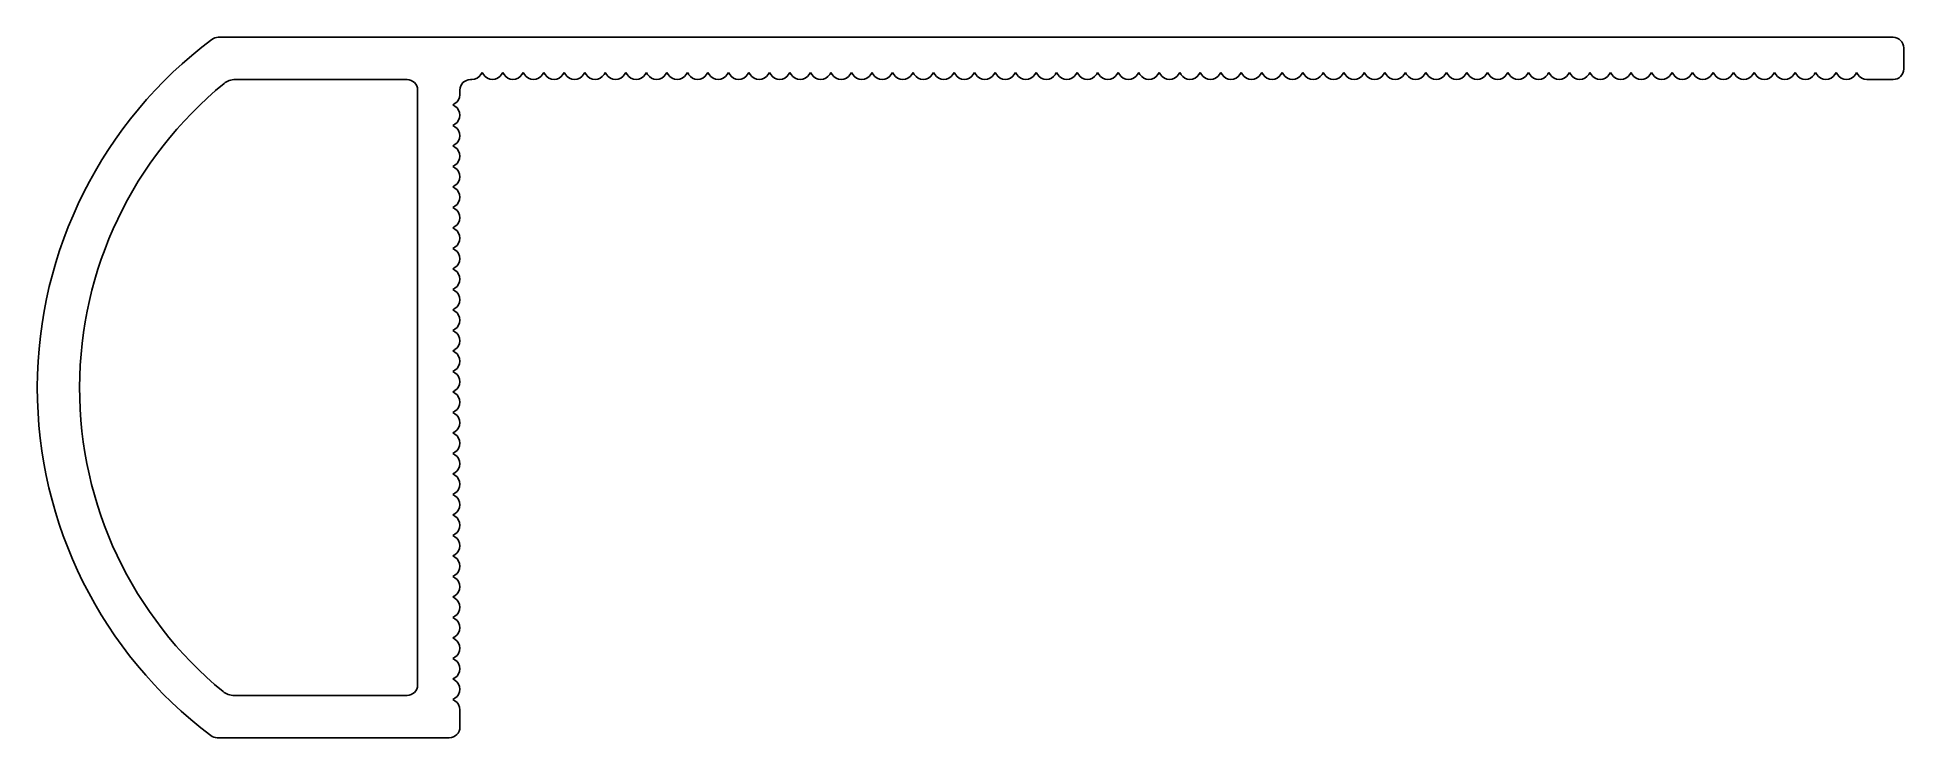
# Model space of a CAD drawing. Extents: x 1920.6 to 1973.6, y 1373.5 to 1393.4.
import ezdxf

# ---------------------------------------------------------------- set-up
doc = ezdxf.new("R2010")
doc.units = 0
doc.layers.get('0').update_dxf_attribs({"linetype": 'CONTINUOUS'})

msp = doc.modelspace()

# ---------------------------------------------------------------- linework, layer by layer
for p, q in [((1973.335, 1393.442), (1925.774, 1393.442)), ((1973.635, 1392.542), (1973.635, 1393.142)), ((1933.233, 1392.383), (1933.269, 1392.442)), ((1933.269, 1392.442), (1933.306, 1392.383)), ((1933.815, 1392.383), (1933.852, 1392.442)), ((1933.852, 1392.442), (1933.889, 1392.383)), ((1934.398, 1392.383), (1934.435, 1392.442)), ((1934.435, 1392.442), (1934.471, 1392.383)), ((1934.98, 1392.383), (1935.017, 1392.442)), ((1935.017, 1392.442), (1935.054, 1392.383)), ((1935.563, 1392.383), (1935.6, 1392.442)), ((1935.6, 1392.442), (1935.637, 1392.383)), ((1936.145, 1392.383), (1936.182, 1392.442)), ((1936.182, 1392.442), (1936.219, 1392.383)), ((1936.728, 1392.383), (1936.765, 1392.442)), ((1936.765, 1392.442), (1936.802, 1392.383)), ((1937.31, 1392.383), (1937.347, 1392.442)), ((1937.347, 1392.442), (1937.384, 1392.383)), ((1937.893, 1392.383), (1937.93, 1392.442)), ((1937.93, 1392.442), (1937.967, 1392.383)), ((1938.476, 1392.383), (1938.512, 1392.442)), ((1938.512, 1392.442), (1938.549, 1392.383)), ((1939.058, 1392.383), (1939.095, 1392.442)), ((1939.095, 1392.442), (1939.132, 1392.383)), ((1939.641, 1392.383), (1939.677, 1392.442)), ((1939.677, 1392.442), (1939.714, 1392.383)), ((1940.223, 1392.383), (1940.26, 1392.442)), ((1940.26, 1392.442), (1940.297, 1392.383)), ((1940.806, 1392.383), (1940.843, 1392.442)), ((1940.843, 1392.442), (1940.879, 1392.383)), ((1941.388, 1392.383), (1941.425, 1392.442)), ((1941.425, 1392.442), (1941.462, 1392.383)), ((1941.971, 1392.383), (1942.008, 1392.442)), ((1942.008, 1392.442), (1942.045, 1392.383)), ((1942.553, 1392.383), (1942.59, 1392.442)), ((1942.59, 1392.442), (1942.627, 1392.383)), ((1943.136, 1392.383), (1943.173, 1392.442)), ((1943.173, 1392.442), (1943.21, 1392.383)), ((1943.718, 1392.383), (1943.755, 1392.442)), ((1943.755, 1392.442), (1943.792, 1392.383)), ((1944.301, 1392.383), (1944.338, 1392.442)), ((1944.338, 1392.442), (1944.375, 1392.383)), ((1944.884, 1392.383), (1944.92, 1392.442)), ((1944.92, 1392.442), (1944.957, 1392.383)), ((1945.466, 1392.383), (1945.503, 1392.442)), ((1945.503, 1392.442), (1945.54, 1392.383)), ((1946.049, 1392.383), (1946.086, 1392.442)), ((1946.086, 1392.442), (1946.122, 1392.383)), ((1946.631, 1392.383), (1946.668, 1392.442)), ((1946.668, 1392.442), (1946.705, 1392.383)), ((1947.214, 1392.383), (1947.251, 1392.442)), ((1947.251, 1392.442), (1947.287, 1392.383)), ((1947.796, 1392.383), (1947.833, 1392.442)), ((1947.833, 1392.442), (1947.87, 1392.383)), ((1948.379, 1392.383), (1948.416, 1392.442)), ((1948.416, 1392.442), (1948.453, 1392.383)), ((1948.961, 1392.383), (1948.998, 1392.442)), ((1948.998, 1392.442), (1949.035, 1392.383)), ((1949.544, 1392.383), (1949.581, 1392.442)), ((1949.581, 1392.442), (1949.618, 1392.383)), ((1950.126, 1392.383), (1950.163, 1392.442)), ((1950.163, 1392.442), (1950.2, 1392.383)), ((1950.709, 1392.383), (1950.746, 1392.442)), ((1950.746, 1392.442), (1950.783, 1392.383)), ((1951.292, 1392.383), (1951.328, 1392.442)), ((1951.328, 1392.442), (1951.365, 1392.383)), ((1951.874, 1392.383), (1951.911, 1392.442)), ((1951.911, 1392.442), (1951.948, 1392.383)), ((1952.457, 1392.383), (1952.494, 1392.442)), ((1952.494, 1392.442), (1952.53, 1392.383)), ((1953.039, 1392.383), (1953.076, 1392.442)), ((1953.076, 1392.442), (1953.113, 1392.383)), ((1953.622, 1392.383), (1953.659, 1392.442)), ((1953.659, 1392.442), (1953.696, 1392.383)), ((1954.204, 1392.383), (1954.241, 1392.442)), ((1954.241, 1392.442), (1954.278, 1392.383)), ((1954.787, 1392.383), (1954.824, 1392.442)), ((1954.824, 1392.442), (1954.861, 1392.383)), ((1955.369, 1392.383), (1955.406, 1392.442)), ((1955.406, 1392.442), (1955.443, 1392.383)), ((1955.952, 1392.383), (1955.989, 1392.442)), ((1955.989, 1392.442), (1956.026, 1392.383)), ((1956.535, 1392.383), (1956.571, 1392.442)), ((1956.571, 1392.442), (1956.608, 1392.383)), ((1957.117, 1392.383), (1957.154, 1392.442)), ((1957.154, 1392.442), (1957.191, 1392.383)), ((1957.7, 1392.383), (1957.736, 1392.442)), ((1957.736, 1392.442), (1957.773, 1392.383)), ((1958.282, 1392.383), (1958.319, 1392.442)), ((1958.319, 1392.442), (1958.356, 1392.383)), ((1958.865, 1392.383), (1958.902, 1392.442)), ((1958.902, 1392.442), (1958.938, 1392.383)), ((1959.447, 1392.383), (1959.484, 1392.442)), ((1959.484, 1392.442), (1959.521, 1392.383)), ((1960.03, 1392.383), (1960.067, 1392.442)), ((1960.067, 1392.442), (1960.104, 1392.383)), ((1960.612, 1392.383), (1960.649, 1392.442)), ((1960.649, 1392.442), (1960.686, 1392.383)), ((1961.195, 1392.383), (1961.232, 1392.442)), ((1961.232, 1392.442), (1961.269, 1392.383)), ((1961.777, 1392.383), (1961.814, 1392.442)), ((1961.814, 1392.442), (1961.851, 1392.383)), ((1962.36, 1392.383), (1962.397, 1392.442)), ((1962.397, 1392.442), (1962.434, 1392.383)), ((1962.943, 1392.383), (1962.979, 1392.442)), ((1962.979, 1392.442), (1963.016, 1392.383)), ((1963.525, 1392.383), (1963.562, 1392.442)), ((1963.562, 1392.442), (1963.599, 1392.383)), ((1964.108, 1392.383), (1964.145, 1392.442)), ((1964.145, 1392.442), (1964.181, 1392.383)), ((1964.69, 1392.383), (1964.727, 1392.442)), ((1964.727, 1392.442), (1964.764, 1392.383)), ((1965.273, 1392.383), (1965.31, 1392.442)), ((1965.31, 1392.442), (1965.347, 1392.383)), ((1965.855, 1392.383), (1965.892, 1392.442)), ((1965.892, 1392.442), (1965.929, 1392.383)), ((1966.438, 1392.383), (1966.475, 1392.442)), ((1966.475, 1392.442), (1966.512, 1392.383)), ((1967.02, 1392.383), (1967.057, 1392.442)), ((1967.057, 1392.442), (1967.094, 1392.383)), ((1967.603, 1392.383), (1967.64, 1392.442)), ((1967.64, 1392.442), (1967.677, 1392.383)), ((1968.185, 1392.383), (1968.222, 1392.442)), ((1968.222, 1392.442), (1968.259, 1392.383)), ((1968.768, 1392.383), (1968.805, 1392.442)), ((1968.805, 1392.442), (1968.842, 1392.383)), ((1969.351, 1392.383), (1969.387, 1392.442)), ((1969.387, 1392.442), (1969.424, 1392.383)), ((1969.933, 1392.383), (1969.97, 1392.442)), ((1969.97, 1392.442), (1970.007, 1392.383)), ((1970.516, 1392.383), (1970.553, 1392.442)), ((1970.553, 1392.442), (1970.589, 1392.383)), ((1971.098, 1392.383), (1971.135, 1392.442)), ((1971.135, 1392.442), (1971.172, 1392.383)), ((1971.681, 1392.383), (1971.718, 1392.442)), ((1971.718, 1392.442), (1971.755, 1392.383)), ((1972.263, 1392.383), (1972.3, 1392.442)), ((1972.3, 1392.442), (1972.337, 1392.383)), ((1926.255, 1392.242), (1931.135, 1392.242)), ((1931.435, 1391.942), (1931.435, 1375.042)), ((1932.635, 1391.812), (1932.635, 1391.942)), ((1932.935, 1392.242), (1932.978, 1392.242)), ((1972.591, 1392.242), (1973.335, 1392.242)), ((1932.435, 1391.521), (1932.494, 1391.558)), ((1932.494, 1391.484), (1932.435, 1391.521)), ((1932.435, 1390.938), (1932.494, 1390.975)), ((1932.494, 1390.901), (1932.435, 1390.938)), ((1932.435, 1390.356), (1932.494, 1390.393)), ((1932.494, 1390.319), (1932.435, 1390.356)), ((1932.435, 1389.773), (1932.494, 1389.81)), ((1932.494, 1389.736), (1932.435, 1389.773)), ((1932.435, 1389.191), (1932.494, 1389.228)), ((1932.494, 1389.154), (1932.435, 1389.191)), ((1932.435, 1388.608), (1932.494, 1388.645)), ((1932.494, 1388.571), (1932.435, 1388.608)), ((1932.435, 1388.026), (1932.494, 1388.063)), ((1932.494, 1387.989), (1932.435, 1388.026)), ((1932.435, 1387.443), (1932.494, 1387.48)), ((1932.494, 1387.406), (1932.435, 1387.443)), ((1932.435, 1386.861), (1932.494, 1386.897)), ((1932.494, 1386.824), (1932.435, 1386.861)), ((1932.435, 1386.278), (1932.494, 1386.315)), ((1932.494, 1386.241), (1932.435, 1386.278)), ((1932.435, 1385.695), (1932.494, 1385.732)), ((1932.494, 1385.659), (1932.435, 1385.695)), ((1932.435, 1385.113), (1932.494, 1385.15)), ((1932.494, 1385.076), (1932.435, 1385.113)), ((1932.435, 1384.53), (1932.494, 1384.567)), ((1932.494, 1384.493), (1932.435, 1384.53)), ((1932.435, 1383.948), (1932.494, 1383.985)), ((1932.494, 1383.911), (1932.435, 1383.948)), ((1932.435, 1383.365), (1932.494, 1383.402)), ((1932.494, 1383.328), (1932.435, 1383.365)), ((1932.435, 1382.783), (1932.494, 1382.82)), ((1932.494, 1382.746), (1932.435, 1382.783)), ((1932.435, 1382.2), (1932.494, 1382.237)), ((1932.494, 1382.163), (1932.435, 1382.2)), ((1932.435, 1381.618), (1932.494, 1381.654)), ((1932.494, 1381.581), (1932.435, 1381.618)), ((1932.435, 1381.035), (1932.494, 1381.072)), ((1932.494, 1380.998), (1932.435, 1381.035)), ((1932.435, 1380.452), (1932.494, 1380.489)), ((1932.494, 1380.416), (1932.435, 1380.452)), ((1932.435, 1379.87), (1932.494, 1379.907)), ((1932.494, 1379.833), (1932.435, 1379.87)), ((1932.435, 1379.287), (1932.494, 1379.324)), ((1932.494, 1379.251), (1932.435, 1379.287)), ((1932.435, 1378.705), (1932.494, 1378.742)), ((1932.494, 1378.668), (1932.435, 1378.705)), ((1932.435, 1378.122), (1932.494, 1378.159)), ((1932.494, 1378.085), (1932.435, 1378.122)), ((1932.435, 1377.54), (1932.494, 1377.577)), ((1932.494, 1377.503), (1932.435, 1377.54)), ((1932.435, 1376.957), (1932.494, 1376.994)), ((1932.494, 1376.92), (1932.435, 1376.957)), ((1932.435, 1376.375), (1932.494, 1376.412)), ((1932.494, 1376.338), (1932.435, 1376.375)), ((1932.435, 1375.792), (1932.494, 1375.829)), ((1932.494, 1375.755), (1932.435, 1375.792)), ((1932.435, 1375.21), (1932.494, 1375.246)), ((1932.494, 1375.173), (1932.435, 1375.21)), ((1931.135, 1374.742), (1926.227, 1374.742)), ((1932.435, 1374.627), (1932.494, 1374.664)), ((1932.494, 1374.59), (1932.435, 1374.627)), ((1932.635, 1373.842), (1932.635, 1374.336)), ((1925.742, 1373.542), (1932.335, 1373.542))]:
    msp.add_line(p, q)
for centre, radius, start, end in [((1933.001, 1383.48), 12.366, 126.7978, 233.0176), ((1925.774, 1393.142), 0.3, 90, 126.7978), ((1973.335, 1393.142), 0.3, 0, 90), ((1932.978, 1392.542), 0.3, 270, 327.9946), ((1933.561, 1392.542), 0.3, 212.0054, 270), ((1933.561, 1392.542), 0.3, 270, 327.9946), ((1934.143, 1392.542), 0.3, 212.0054, 270), ((1934.143, 1392.542), 0.3, 270, 327.9946), ((1934.726, 1392.542), 0.3, 212.0054, 270), ((1934.726, 1392.542), 0.3, 270, 327.9946), ((1935.308, 1392.542), 0.3, 212.0054, 270), ((1935.308, 1392.542), 0.3, 270, 327.9946), ((1935.891, 1392.542), 0.3, 212.0054, 270), ((1935.891, 1392.542), 0.3, 270, 327.9946), ((1936.473, 1392.542), 0.3, 212.0054, 270), ((1936.473, 1392.542), 0.3, 270, 327.9946), ((1937.056, 1392.542), 0.3, 212.0054, 270), ((1937.056, 1392.542), 0.3, 270, 327.9946), ((1937.639, 1392.542), 0.3, 212.0054, 270), ((1937.639, 1392.542), 0.3, 270, 327.9946), ((1938.221, 1392.542), 0.3, 212.0054, 270), ((1938.221, 1392.542), 0.3, 270, 327.9946), ((1938.804, 1392.542), 0.3, 212.0054, 270), ((1938.804, 1392.542), 0.3, 270, 327.9946), ((1939.386, 1392.542), 0.3, 212.0054, 270), ((1939.386, 1392.542), 0.3, 270, 327.9946), ((1939.969, 1392.542), 0.3, 212.0054, 270), ((1939.969, 1392.542), 0.3, 270, 327.9946), ((1940.551, 1392.542), 0.3, 212.0054, 270), ((1940.551, 1392.542), 0.3, 270, 327.9946), ((1941.134, 1392.542), 0.3, 212.0054, 270), ((1941.134, 1392.542), 0.3, 270, 327.9946), ((1941.716, 1392.542), 0.3, 212.0054, 270), ((1941.716, 1392.542), 0.3, 270, 327.9946), ((1942.299, 1392.542), 0.3, 212.0054, 270), ((1942.299, 1392.542), 0.3, 270, 327.9946), ((1942.882, 1392.542), 0.3, 212.0054, 270), ((1942.882, 1392.542), 0.3, 270, 327.9946), ((1943.464, 1392.542), 0.3, 212.0054, 270), ((1943.464, 1392.542), 0.3, 270, 327.9946), ((1944.047, 1392.542), 0.3, 212.0054, 270), ((1944.047, 1392.542), 0.3, 270, 327.9946), ((1944.629, 1392.542), 0.3, 212.0054, 270), ((1944.629, 1392.542), 0.3, 270, 327.9946), ((1945.212, 1392.542), 0.3, 212.0054, 270), ((1945.212, 1392.542), 0.3, 270, 327.9946), ((1945.794, 1392.542), 0.3, 212.0054, 270), ((1945.794, 1392.542), 0.3, 270, 327.9946), ((1946.377, 1392.542), 0.3, 212.0054, 270), ((1946.377, 1392.542), 0.3, 270, 327.9946), ((1946.959, 1392.542), 0.3, 212.0054, 270), ((1946.959, 1392.542), 0.3, 270, 327.9946), ((1947.542, 1392.542), 0.3, 212.0054, 270), ((1947.542, 1392.542), 0.3, 270, 327.9946), ((1948.124, 1392.542), 0.3, 212.0054, 270), ((1948.124, 1392.542), 0.3, 270, 327.9946), ((1948.707, 1392.542), 0.3, 212.0054, 270), ((1948.707, 1392.542), 0.3, 270, 327.9946), ((1949.29, 1392.542), 0.3, 212.0054, 270), ((1949.29, 1392.542), 0.3, 270, 327.9946), ((1949.872, 1392.542), 0.3, 212.0054, 270), ((1949.872, 1392.542), 0.3, 270, 327.9946), ((1950.455, 1392.542), 0.3, 212.0054, 270), ((1950.455, 1392.542), 0.3, 270, 327.9946), ((1951.037, 1392.542), 0.3, 212.0054, 270), ((1951.037, 1392.542), 0.3, 270, 327.9946), ((1951.62, 1392.542), 0.3, 212.0054, 270), ((1951.62, 1392.542), 0.3, 270, 327.9946), ((1952.202, 1392.542), 0.3, 212.0054, 270), ((1952.202, 1392.542), 0.3, 270, 327.9946), ((1952.785, 1392.542), 0.3, 212.0054, 270), ((1952.785, 1392.542), 0.3, 270, 327.9946), ((1953.367, 1392.542), 0.3, 212.0054, 270), ((1953.367, 1392.542), 0.3, 270, 327.9946), ((1953.95, 1392.542), 0.3, 212.0054, 270), ((1953.95, 1392.542), 0.3, 270, 327.9946), ((1954.532, 1392.542), 0.3, 212.0054, 270), ((1954.532, 1392.542), 0.3, 270, 327.9946), ((1955.115, 1392.542), 0.3, 212.0054, 270), ((1955.115, 1392.542), 0.3, 270, 327.9946), ((1955.698, 1392.542), 0.3, 212.0054, 270), ((1955.698, 1392.542), 0.3, 270, 327.9946), ((1956.28, 1392.542), 0.3, 212.0054, 270), ((1956.28, 1392.542), 0.3, 270, 327.9946), ((1956.863, 1392.542), 0.3, 212.0054, 270), ((1956.863, 1392.542), 0.3, 270, 327.9946), ((1957.445, 1392.542), 0.3, 212.0054, 270), ((1957.445, 1392.542), 0.3, 270, 327.9946), ((1958.028, 1392.542), 0.3, 212.0054, 270), ((1958.028, 1392.542), 0.3, 270, 327.9946), ((1958.61, 1392.542), 0.3, 212.0054, 270), ((1958.61, 1392.542), 0.3, 270, 327.9946), ((1959.193, 1392.542), 0.3, 212.0054, 270), ((1959.193, 1392.542), 0.3, 270, 327.9946), ((1959.775, 1392.542), 0.3, 212.0054, 270), ((1959.775, 1392.542), 0.3, 270, 327.9946), ((1960.358, 1392.542), 0.3, 212.0054, 270), ((1960.358, 1392.542), 0.3, 270, 327.9946), ((1960.941, 1392.542), 0.3, 212.0054, 270), ((1960.941, 1392.542), 0.3, 270, 327.9946), ((1961.523, 1392.542), 0.3, 212.0054, 270), ((1961.523, 1392.542), 0.3, 270, 327.9946), ((1962.106, 1392.542), 0.3, 212.0054, 270), ((1962.106, 1392.542), 0.3, 270, 327.9946), ((1962.688, 1392.542), 0.3, 212.0054, 270), ((1962.688, 1392.542), 0.3, 270, 327.9946), ((1963.271, 1392.542), 0.3, 212.0054, 270), ((1963.271, 1392.542), 0.3, 270, 327.9946), ((1963.853, 1392.542), 0.3, 212.0054, 270), ((1963.853, 1392.542), 0.3, 270, 327.9946), ((1964.436, 1392.542), 0.3, 212.0054, 270), ((1964.436, 1392.542), 0.3, 270, 327.9946), ((1965.018, 1392.542), 0.3, 212.0054, 270), ((1965.018, 1392.542), 0.3, 270, 327.9946), ((1965.601, 1392.542), 0.3, 212.0054, 270), ((1965.601, 1392.542), 0.3, 270, 327.9946), ((1966.183, 1392.542), 0.3, 212.0054, 270), ((1966.183, 1392.542), 0.3, 270, 327.9946), ((1966.766, 1392.542), 0.3, 212.0054, 270), ((1966.766, 1392.542), 0.3, 270, 327.9946), ((1967.349, 1392.542), 0.3, 212.0054, 270), ((1967.349, 1392.542), 0.3, 270, 327.9946), ((1967.931, 1392.542), 0.3, 212.0054, 270), ((1967.931, 1392.542), 0.3, 270, 327.9946), ((1968.514, 1392.542), 0.3, 212.0054, 270), ((1968.514, 1392.542), 0.3, 270, 327.9946), ((1969.096, 1392.542), 0.3, 212.0054, 270), ((1969.096, 1392.542), 0.3, 270, 327.9946), ((1969.679, 1392.542), 0.3, 212.0054, 270), ((1969.679, 1392.542), 0.3, 270, 327.9946), ((1970.261, 1392.542), 0.3, 212.0054, 270), ((1970.261, 1392.542), 0.3, 270, 327.9946), ((1970.844, 1392.542), 0.3, 212.0054, 270), ((1970.844, 1392.542), 0.3, 270, 327.9946), ((1971.426, 1392.542), 0.3, 212.0054, 270), ((1971.426, 1392.542), 0.3, 270, 327.9946), ((1972.009, 1392.542), 0.3, 212.0054, 270), ((1972.009, 1392.542), 0.3, 270, 327.9946), ((1972.591, 1392.542), 0.3, 212.0054, 270), ((1973.335, 1392.542), 0.3, 270, 0), ((1933.001, 1383.48), 11.166, 129.2311, 230.5711), ((1926.255, 1391.742), 0.5, 90, 129.2311), ((1931.135, 1391.942), 0.3, 0, 90), ((1932.335, 1391.812), 0.3, 302.0054, 360), ((1932.935, 1391.942), 0.3, 90, 180), ((1932.335, 1391.23), 0.3, 0, 57.9946), ((1932.335, 1391.23), 0.3, 302.0054, 0), ((1932.335, 1390.647), 0.3, 0, 57.9946), ((1932.335, 1390.647), 0.3, 302.0054, 0), ((1932.335, 1390.065), 0.3, 0, 57.9946), ((1932.335, 1390.065), 0.3, 302.0054, 0), ((1932.335, 1389.482), 0.3, 0, 57.9946), ((1932.335, 1389.482), 0.3, 302.0054, 0), ((1932.335, 1388.899), 0.3, 0, 57.9946), ((1932.335, 1388.899), 0.3, 302.0054, 0), ((1932.335, 1388.317), 0.3, 0, 57.9946), ((1932.335, 1388.317), 0.3, 302.0054, 0), ((1932.335, 1387.734), 0.3, 0, 57.9946), ((1932.335, 1387.734), 0.3, 302.0054, 0), ((1932.335, 1387.152), 0.3, 0, 57.9946), ((1932.335, 1387.152), 0.3, 302.0054, 0), ((1932.335, 1386.569), 0.3, 0, 57.9946), ((1932.335, 1386.569), 0.3, 302.0054, 0), ((1932.335, 1385.987), 0.3, 0, 57.9946), ((1932.335, 1385.987), 0.3, 302.0054, 0), ((1932.335, 1385.404), 0.3, 0, 57.9946), ((1932.335, 1385.404), 0.3, 302.0054, 0), ((1932.335, 1384.822), 0.3, 0, 57.9946), ((1932.335, 1384.822), 0.3, 302.0054, 0), ((1932.335, 1384.239), 0.3, 0, 57.9946), ((1932.335, 1384.239), 0.3, 302.0054, 0), ((1932.335, 1383.657), 0.3, 0, 57.9946), ((1932.335, 1383.657), 0.3, 302.0054, 0), ((1932.335, 1383.074), 0.3, 0, 57.9946), ((1932.335, 1383.074), 0.3, 302.0054, 0), ((1932.335, 1382.491), 0.3, 0, 57.9946), ((1932.335, 1382.491), 0.3, 302.0054, 0), ((1932.335, 1381.909), 0.3, 0, 57.9946), ((1932.335, 1381.909), 0.3, 302.0054, 0), ((1932.335, 1381.326), 0.3, 0, 57.9946), ((1932.335, 1381.326), 0.3, 302.0054, 0), ((1932.335, 1380.744), 0.3, 0, 57.9946), ((1932.335, 1380.744), 0.3, 302.0054, 0), ((1932.335, 1380.161), 0.3, 0, 57.9946), ((1932.335, 1380.161), 0.3, 302.0054, 0), ((1932.335, 1379.579), 0.3, 0, 57.9946), ((1932.335, 1379.579), 0.3, 302.0054, 0), ((1932.335, 1378.996), 0.3, 0, 57.9946), ((1932.335, 1378.996), 0.3, 302.0054, 0), ((1932.335, 1378.414), 0.3, 0, 57.9946), ((1932.335, 1378.414), 0.3, 302.0054, 0), ((1932.335, 1377.831), 0.3, 0, 57.9946), ((1932.335, 1377.831), 0.3, 302.0054, 0), ((1932.335, 1377.248), 0.3, 0, 57.9946), ((1932.335, 1377.248), 0.3, 302.0054, 0), ((1932.335, 1376.666), 0.3, 0, 57.9946), ((1932.335, 1376.666), 0.3, 302.0054, 0), ((1932.335, 1376.083), 0.3, 0, 57.9946), ((1932.335, 1376.083), 0.3, 302.0054, 0), ((1932.335, 1375.501), 0.3, 0, 57.9946), ((1932.335, 1375.501), 0.3, 302.0054, 0), ((1926.227, 1375.242), 0.5, 230.5711, 270), ((1931.135, 1375.042), 0.3, 270, 0), ((1932.335, 1374.918), 0.3, 0, 57.9946), ((1932.335, 1374.918), 0.3, 302.0054, 0), ((1932.335, 1374.336), 0.3, 0, 57.9946), ((1932.335, 1373.842), 0.3, 270, 360), ((1925.742, 1373.842), 0.3, 233.0176, 270)]:
    msp.add_arc(centre, radius, start, end)

doc.saveas('drawing.dxf')
